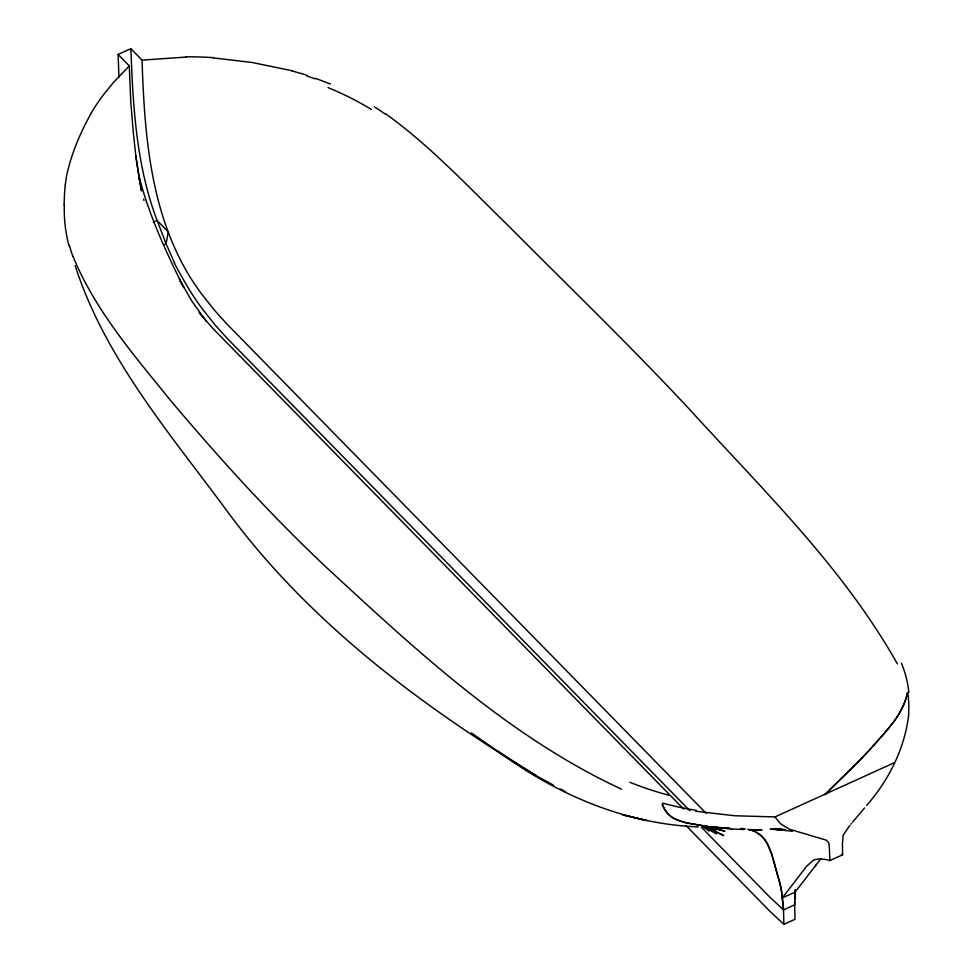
<?xml version="1.0" encoding="UTF-8"?>
<svg xmlns="http://www.w3.org/2000/svg" width="973" height="973" viewBox="0 0 973 973"><rect width="100%" height="100%" fill="white"/><g stroke="black" fill="none" stroke-linecap="round" stroke-linejoin="round"><path stroke-width="1.46" d="M64.036 205.011L64.607 192.265A372.537 293.214 0 0 1 65.337 184.979M794.71 902.47L794.734 901.667M794.819 899.283L795.099 892.107A202.737 126.551 -44.2 0 1 795.221 889.395M794.686 903.26L795.002 919.303L783.885 924.35L770.057 911.433L686.014 825.578M795.196 890.368L794.625 904.854L783.508 909.901L769.667 896.984L701.314 827.147M908.733 714.437C904.854 748.152 888.945 780.078 866.627 805.449M65.276 184.979L65.872 180.26A172.27 135.879 3.9 0 1 67.246 172.853C72.087 152.043 80.601 132.182 91.012 113.573M894.576 720.604L895.634 719.083A62.795 39.2 -44.2 0 0 907.627 692.484A249.514 146.169 -6.4 0 1 908.514 714.45M815.338 865.824L815.946 864.973M893.725 721.796L884.785 732.851M852.555 822.197L864.535 807.943M850.961 824.082L851.497 823.45M849.879 825.359L843.153 835.114L842.387 844.528A111.542 69.63 -44.2 0 1 842.472 846.352L842.582 854.817L829.872 860.594A138.348 53.965 65.6 0 0 826.515 859.645L820.154 858.855L815.362 859.548A85.952 33.532 65.6 0 0 812.796 860.643L806.362 866.542L782.389 897.884L783.034 904.635M883.946 733.873L871.151 748.14M824.8 794.673L858.137 761.895A243.201 151.812 -44.2 0 0 864.365 755.486L869.242 750.256M874.058 744.965L888.872 728.059L896.717 717.515A61.627 38.47 -44.2 0 0 907.566 692.496M825.274 794.284L855.389 764.693A187.692 117.174 -44.2 0 0 859.427 760.643L870.458 748.942M872.44 746.729L873.718 745.306M869.874 749.551L871.662 747.617M821.066 858.466L795.099 892.107L782.389 897.884A202.737 126.551 -44.2 0 0 780.151 884.299M706.191 813.355L226.587 323.693L214.729 310.545L201.545 293.919A124.276 48.553 65.6 0 1 197.081 287.667L194.077 283.24A167.745 65.605 65.6 0 1 189.832 276.709C150.243 211.895 144.478 134.189 142.046 60.131L130.881 48.65L118.11 54.452L129.287 65.933L113.318 82.644L103.746 94.393A259.402 204.026 3.4 0 0 90.903 113.537M153.284 222.209L157.115 220.47L168.28 231.951L166.067 243.724L174.52 262.892M163.513 244.88L166.067 243.724L157.115 220.47C136.329 165.738 132.997 106.556 130.881 48.65M695.634 811.227L734.639 815.751L774.982 816.919L893.932 762.905M142.046 60.131L185.904 57.079M756.179 829.774L761.737 829.872L756.106 829.75M781.295 829.483L770.385 829.251L781.295 829.483L773.523 829.118L792.484 831.295M750.147 829.616L761.737 829.872M729.677 827.999L716.919 827.573A187.692 117.174 -44.2 0 1 712.771 827.245L687.449 823.122M728.619 828.047L714.097 827.318A243.201 151.812 -44.2 0 1 707.687 826.649L684.87 822.526L674.131 818.597A61.627 38.47 -44.2 0 1 662.236 803.929A62.795 39.2 -44.2 0 0 675.335 819.071L677.524 820.203M744.187 829.519L731.55 828.935M698.298 826.88C625.311 824.167 556.13 794.248 497.848 751.278L535.868 775.493L526.904 770.604L553.54 785.199M740.696 828.461L744.6 828.814M213.525 57.93L252.007 62.467L292.07 70.725M741.037 828.534L745.184 828.996M711.214 826.551L731.708 829.3M747.86 829.434C771.698 833.484 772.83 862.212 779.337 880.626M748.359 829.397L751.886 830.297A54.537 34.043 -44.2 0 1 755.157 831.599L760.801 835.345M686.573 822.878L678.376 820.531M708.113 826.709L724.909 831.222L708.332 826.564M301.168 73.401L306.836 75.274M706.228 826.722L715.897 830.176L706.422 826.357M315.495 78.314L330.406 84.031M621.455 789.164C508.344 736.537 415.848 650.037 325.177 566.25C270.032 514.267 219.071 458.028 170.263 400.098C133.933 355.194 95.026 310.205 72.902 256.191M704.999 826.296L723.705 835.612L708.551 827.987M560.205 788.848L565.532 791.767M704.683 826.88L716.347 833.715L704.172 826.332M75.14 265.617C104.573 357.152 168.621 432.073 224.933 508.137C306.398 620.044 418.621 704.257 535.868 775.493M703.163 826.758L709.317 830.893L703.564 826.868M471.321 732.864L506.264 757.116M385.965 113.999C431.574 146.935 469.971 188.543 510.193 227.573C570.178 287.947 631.501 346.996 689.492 409.305C763.051 490.173 843.372 567.745 897.349 663.866M689.942 810.825L226.964 338.142L215.106 324.994L201.922 308.38A124.398 48.601 65.6 0 1 197.458 302.117L192.982 295.464A191.413 74.885 65.6 0 1 187.619 286.986L177.475 269.071A141.997 55.935 65.6 0 1 174.386 262.978M683.678 809.135L213.853 329.47L199.051 312.747M206.069 321.066L191.888 301.168L179.494 279.628L183.8 287.582C165.714 251.46 148.674 214.413 138.653 175.14L140.258 183.848M774.982 816.919L780.419 823.693L789.273 829.154L826.478 840.21L828.96 843.226L829.531 850.366A111.542 69.63 -44.2 0 0 829.543 852.226L829.872 860.594M143.663 199.185L143.98 200.487M779.324 880.711L780.176 884.287M138.653 175.14L141.511 190.951L135.819 155.838L133.301 132.547L130.759 101.861L129.287 65.933M138.446 173.912L137.655 169.022M137.473 167.806L135.819 155.838M783.885 924.35L783.508 909.901L781.489 890.915A178.813 111.615 -44.2 0 0 780.528 885.71L771.553 854.099L767.113 843.263A75.201 46.935 -44.2 0 0 760.825 835.32M783.508 909.901L783.241 906.897M118.949 77.208L118.11 54.452M901.387 663.014A302.919 177.414 -6.2 0 1 908.855 692.362M374.252 106.848A229.652 156.58 12.5 0 1 385.612 114.267M328.071 87.619A235.43 161.907 12.1 0 1 371.345 109.426M306.556 75.858A372.537 272.379 10.2 0 1 315.191 78.886M291.997 70.932A172.27 130.662 9.5 0 1 301.071 73.607M185.867 56.835A259.402 195.573 9.3 0 1 213.525 57.675M669.801 795.513A302.919 178.618 -6.8 0 1 629.932 782.304M696.206 810.351A249.514 146.619 -6.7 0 1 662.917 803.187M72.817 256.203A229.652 181.355 -6.9 0 1 69.338 245.184M68.755 245.305A235.43 185.734 -6.1 0 1 64.327 204.999M841.463 854.464A138.348 53.965 65.6 0 1 842.582 854.817M779.02 829.41L774.703 829.337L785.211 829.616L779.02 829.41M646.473 820.446L622.975 814.948L646.473 820.446"/></g></svg>
